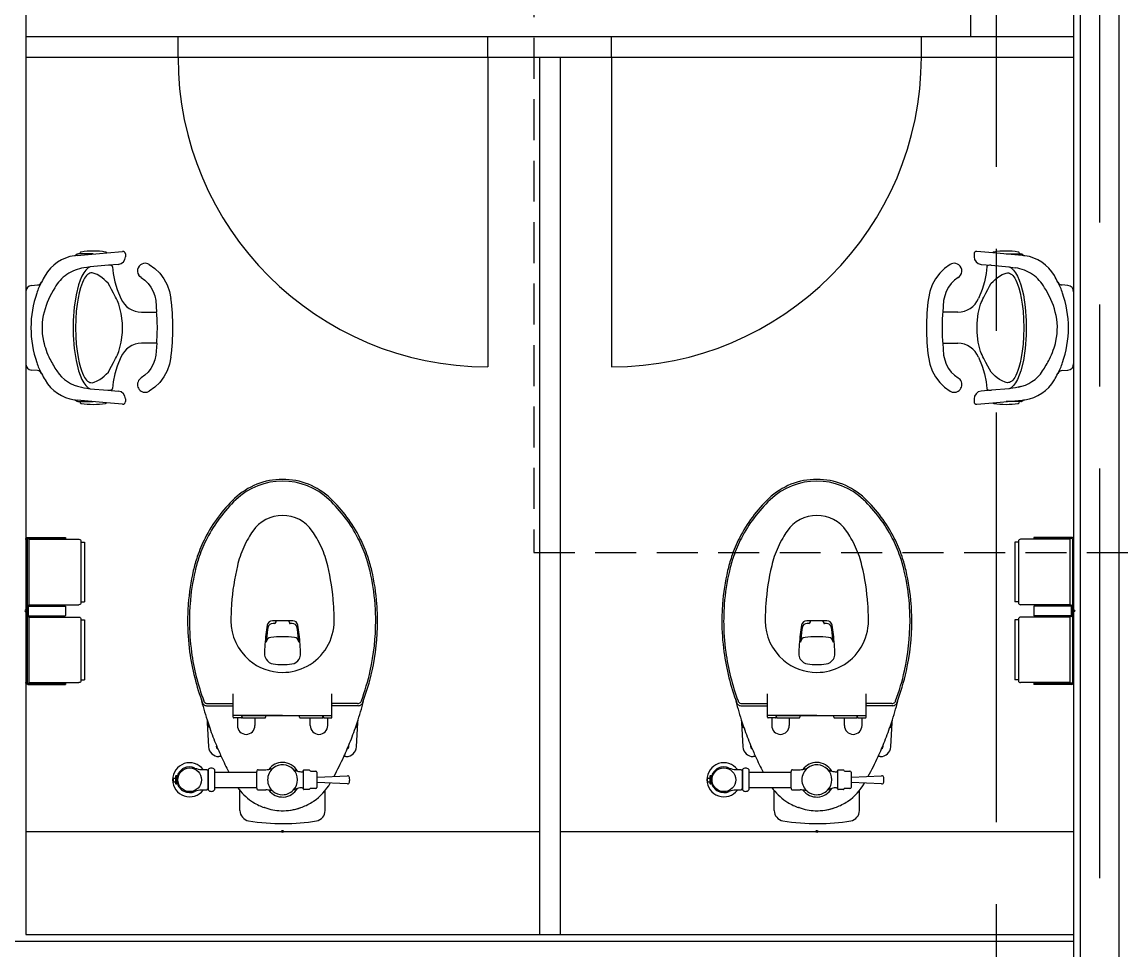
# Model space of a CAD drawing. Extents: x -119186 to 98821, y 1814 to 147180.
# Drawn here: x 20922 to 23053, y 32533 to 34331 of the extents above; entities that cross this region are included whole.
import ezdxf

# ---------------------------------------------------------------- set-up
doc = ezdxf.new("R2010")
doc.units = 0
doc.header["$LTSCALE"] = 12.7
doc.header["$MEASUREMENT"] = 0
doc.header["$PDMODE"] = 1
doc.header["$PDSIZE"] = -2
doc.linetypes.add('CENTER', pattern=[2, 1.25, -0.25, 0.25, -0.25])
doc.linetypes.add('HIDDEN2', pattern=[0.1875, 0.125, -0.0625])
doc.layers.get('0').update_dxf_attribs({"linetype": 'CONTINUOUS'})
doc.layers.get('DEFPOINTS').update_dxf_attribs({"color": 1, "linetype": 'CONTINUOUS'})
for name, color, linetype in [('A_建築（什器）', 8, 'CONTINUOUS'), ('A_建築（新設・仕上げ）', 2, 'CONTINUOUS'), ('A_建築（軽鉄下地）', 8, 'CONTINUOUS'), ('A_通り芯', 8, 'CENTER')]:
    doc.layers.add(name, color=color, linetype=linetype)

# ---------------------------------------------------------------- blocks, each defined once
blk = doc.blocks.new('Toilet Paper Holder')
at = {"color": 0}
for p, q in [((-106.958, 133.5), (-114, 133.5)), ((-114, 133.5), (-114, 17.5)), ((-106.958, 135), (-106.958, 16)), ((-6.6, 139), (-102.958, 139)), ((-4, 142.5), (-77, 142.5)), ((-77, 142.5), (-77, 140)), ((-3.5, 140), (-77, 140)), ((-6.6, 12), (-6.6, 139)), ((-2.5, 139), (-2.5, -139)), ((0, 138.5), (0, -138.5)), ((0, 125.25), (0, 120.75)), ((0, 77.75), (0, 73.25)), ((0, 30.25), (0, 25.75)), ((-106.958, 17.5), (-114, 17.5)), ((-6.6, 12), (-102.958, 12)), ((-77, 8.75), (-77, -8.75)), ((-5, 9.25), (-76.5, 9.25)), ((-74.5, 12), (-74.5, 9.25)), ((-49.5, 12), (-49.5, 9.25)), ((-4.5, 11), (-14.5, 11)), ((-14.5, 11), (-14.5, 9.5)), ((-4.5, 9.5), (-14.5, 9.5)), ((-4.5, 8.75), (-4.5, -8.75)), ((-4, 9), (-4, -9)), ((-2.5, 9), (-2.5, -9)), ((-106.958, -17.5), (-114, -17.5)), ((-114, -17.5), (-114, -133.5)), ((-106.958, -16), (-106.958, -135)), ((-6.6, -12), (-102.958, -12)), ((-5, -9.25), (-76.5, -9.25)), ((-74.5, -9.25), (-74.5, -12)), ((-49.5, -9.25), (-49.5, -12)), ((-4.5, -9.5), (-14.5, -9.5)), ((-14.5, -9.5), (-14.5, -11)), ((-4.5, -11), (-14.5, -11)), ((-6.6, -139), (-6.6, -12)), ((0, -25.75), (0, -30.25)), ((0, -73.25), (0, -77.75)), ((0, -120.75), (0, -125.25)), ((-106.958, -133.5), (-114, -133.5)), ((-6.6, -139), (-102.958, -139)), ((-3.5, -140), (-77, -140)), ((-77, -140), (-77, -142.5)), ((-4, -142.5), (-77, -142.5))]:
    blk.add_line(p, q, dxfattribs=at)
for centre, radius, start, end in [((-102.958, 135), 4, 90, 180), ((-4, 138.5), 4, 0, 90), ((-3.5, 139), 1, 0, 90), ((-102.958, 16), 4, 180, 270), ((-76.5, 8.75), 0.5, 90, 180), ((-5, 8.75), 0.5, 0, 90), ((-4.5, 9), 2, 0, 90), ((-4.5, 9), 0.5, 0, 90), ((-102.958, -16), 4, 90, 180), ((-76.5, -8.75), 0.5, 180, 270), ((-5, -8.75), 0.5, 270, 0), ((-4.5, -9), 0.5, 270, 0), ((-4.5, -9), 2, 270, 0), ((-102.958, -135), 4, 180, 270), ((-4, -138.5), 4, 270, 0), ((-3.5, -139), 1, 270, 0)]:
    blk.add_arc(centre, radius, start, end, dxfattribs=at)
at = {"layer": 'DEFPOINTS'}
blk.add_circle((0, 0), 2, dxfattribs=at)
blk.add_point((0, 0), dxfattribs=at)

msp = doc.modelspace()

# ---------------------------------------------------------------- linework, layer by layer
at = {"layer": 'A_建築（什器）', "color": 8}
for p, q in [((22759.13, 36632.64), (22759.13, 34302.64)), ((20929.13, 34302.64), (22959.13, 34302.64)), ((21224.13, 34262.64), (21224.13, 34302.64)), ((21824.13, 34262.64), (21824.13, 34302.64)), ((22064.13, 34262.64), (22064.13, 34302.64)), ((22664.13, 34262.64), (22664.13, 34302.64)), ((20929.13, 34262.64), (22959.13, 34262.64)), ((21824.13, 34262.64), (21824.13, 33662.64)), ((21924.13, 34262.64), (21924.13, 32562.64)), ((21964.13, 34262.64), (21964.13, 32562.64)), ((22064.13, 34262.64), (22064.13, 33662.64)), ((21028.6, 33878.56), (21085.92, 33883.58)), ((21085.92, 33883.58), (21116.69, 33886.27)), ((22802.34, 33883.58), (22771.57, 33886.27)), ((22859.66, 33878.56), (22802.34, 33883.58)), ((21028.97, 33880.65), (21025.39, 33878.59)), ((21034.04, 33881.32), (21031.47, 33881.32)), ((21059.91, 33881.32), (21034.04, 33881.32)), ((21108.44, 33861.05), (21089.14, 33859.36)), ((21122.13, 33881.29), (21122.13, 33875.99)), ((21168.36, 33861.08), (21179.09, 33853.4)), ((22719.89, 33861.08), (22709.17, 33853.4)), ((22766.13, 33881.29), (22766.13, 33875.99)), ((22779.82, 33861.05), (22799.12, 33859.36)), ((22828.35, 33881.32), (22854.22, 33881.32)), ((22854.22, 33881.32), (22856.79, 33881.32)), ((22859.29, 33880.65), (22862.87, 33878.59)), ((21041.88, 33844.92), (21038.07, 33838.29)), ((21047.21, 33855.27), (21041.86, 33854.29)), ((21045.7, 33849.97), (21041.88, 33844.92)), ((21046.84, 33839.75), (21044.75, 33837.28)), ((21047.74, 33852.12), (21045.7, 33849.97)), ((21048.98, 33841.65), (21046.84, 33839.75)), ((21053.86, 33856.26), (21047.21, 33855.27)), ((21050.33, 33854.36), (21047.74, 33852.12)), ((21051.13, 33843.04), (21048.98, 33841.65)), ((21053.86, 33856.26), (21050.33, 33854.36)), ((21053.21, 33843.94), (21051.13, 33843.04)), ((21055.3, 33844.47), (21053.21, 33843.94)), ((21089.14, 33859.36), (21053.86, 33856.26)), ((21054.44, 33856.33), (21053.86, 33856.26)), ((21057.51, 33844.63), (21055.3, 33844.47)), ((21059.77, 33844.37), (21057.51, 33844.63)), ((21061.96, 33843.71), (21059.77, 33844.37)), ((21067.43, 33841.21), (21061.96, 33843.71)), ((21072.63, 33838.21), (21067.43, 33841.21)), ((21097.14, 33856.49), (21098.44, 33843.3)), ((21098.44, 33843.3), (21101.57, 33827.53)), ((21150.11, 33837.53), (21148.03, 33840.07)), ((21179.09, 33853.4), (21188.6, 33844.08)), ((21188.6, 33844.08), (21196.68, 33833.33)), ((22699.65, 33844.08), (22691.58, 33833.33)), ((22709.17, 33853.4), (22699.65, 33844.08)), ((22738.15, 33837.53), (22740.23, 33840.07)), ((22789.82, 33843.3), (22786.69, 33827.53)), ((22791.12, 33856.49), (22789.82, 33843.3)), ((22799.12, 33859.36), (22834.4, 33856.26)), ((22815.63, 33838.21), (22820.83, 33841.21)), ((22820.83, 33841.21), (22826.3, 33843.71)), ((22826.3, 33843.71), (22828.49, 33844.37)), ((22828.49, 33844.37), (22830.75, 33844.63)), ((22830.75, 33844.63), (22832.96, 33844.47)), ((22832.96, 33844.47), (22835.05, 33843.94)), ((22833.82, 33856.33), (22834.4, 33856.26)), ((22834.4, 33856.26), (22841.05, 33855.27)), ((22834.4, 33856.26), (22837.93, 33854.36)), ((22835.05, 33843.94), (22837.13, 33843.04)), ((22837.13, 33843.04), (22839.28, 33841.65)), ((22837.93, 33854.36), (22840.52, 33852.12)), ((22839.28, 33841.65), (22841.42, 33839.75)), ((22840.52, 33852.12), (22842.56, 33849.97)), ((22841.05, 33855.27), (22846.4, 33854.29)), ((22841.42, 33839.75), (22843.51, 33837.28)), ((22842.56, 33849.97), (22846.38, 33844.92)), ((22846.38, 33844.92), (22850.19, 33838.29)), ((20940.08, 33820.21), (20951.68, 33821.22)), ((21031.42, 33821.33), (21026.56, 33801.9)), ((21034.53, 33830.3), (21031.42, 33821.33)), ((21038.07, 33838.29), (21034.53, 33830.3)), ((21037.1, 33821.17), (21035.28, 33815.37)), ((21038.94, 33826.2), (21037.1, 33821.17)), ((21040.82, 33830.54), (21038.94, 33826.2)), ((21042.75, 33834.22), (21040.82, 33830.54)), ((21044.75, 33837.28), (21042.75, 33834.22)), ((21077.31, 33834.86), (21072.63, 33838.21)), ((21081.19, 33831.62), (21077.31, 33834.86)), ((21084.98, 33828.22), (21081.19, 33831.62)), ((21088.68, 33824.64), (21084.98, 33828.22)), ((21092.25, 33818.61), (21088.68, 33824.64)), ((21095.56, 33812.37), (21092.25, 33818.61)), ((21101.57, 33827.53), (21106.2, 33812.64)), ((21152.84, 33835.41), (21150.11, 33837.53)), ((21152.84, 33835.41), (21159.98, 33830.27)), ((21159.98, 33830.27), (21166.29, 33824.03)), ((21166.29, 33824.03), (21171.62, 33816.83)), ((21196.68, 33833.33), (21203.11, 33821.4)), ((21203.11, 33821.4), (21207.75, 33808.57)), ((22685.15, 33821.4), (22680.51, 33808.57)), ((22691.58, 33833.33), (22685.15, 33821.4)), ((22721.97, 33824.03), (22716.64, 33816.83)), ((22728.28, 33830.27), (22721.97, 33824.03)), ((22735.42, 33835.41), (22728.28, 33830.27)), ((22735.42, 33835.41), (22738.15, 33837.53)), ((22786.69, 33827.53), (22782.06, 33812.64)), ((22792.7, 33812.37), (22796.01, 33818.61)), ((22796.01, 33818.61), (22799.58, 33824.64)), ((22799.58, 33824.64), (22803.28, 33828.22)), ((22803.28, 33828.22), (22807.07, 33831.62)), ((22807.07, 33831.62), (22810.95, 33834.86)), ((22810.95, 33834.86), (22815.63, 33838.21)), ((22843.51, 33837.28), (22845.51, 33834.22)), ((22845.51, 33834.22), (22847.44, 33830.54)), ((22847.44, 33830.54), (22849.32, 33826.2)), ((22849.32, 33826.2), (22851.16, 33821.17)), ((22850.19, 33838.29), (22853.73, 33830.3)), ((22851.16, 33821.17), (22852.98, 33815.37)), ((22853.73, 33830.3), (22856.84, 33821.33)), ((22856.84, 33821.33), (22861.7, 33801.9)), ((22948.18, 33820.21), (22936.57, 33821.22)), ((20929.13, 33808.25), (20929.13, 33668.24)), ((21026.56, 33801.9), (21022.89, 33778.19)), ((21032.9, 33806.28), (21030.67, 33795.79)), ((21035.28, 33815.37), (21032.9, 33806.28)), ((21099.18, 33805.41), (21095.56, 33812.37)), ((21103.17, 33797.67), (21099.18, 33805.41)), ((21104.85, 33794.34), (21103.17, 33797.67)), ((21106.2, 33812.64), (21113.53, 33795.17)), ((21171.62, 33816.83), (21175.86, 33808.85)), ((21175.86, 33808.85), (21178.92, 33800.27)), ((21178.92, 33800.27), (21180.95, 33791.46)), ((21207.75, 33808.57), (21210.48, 33795.14)), ((22680.51, 33808.57), (22677.77, 33795.14)), ((22709.34, 33800.27), (22707.31, 33791.46)), ((22712.4, 33808.85), (22709.34, 33800.27)), ((22716.64, 33816.83), (22712.4, 33808.85)), ((22782.06, 33812.64), (22774.73, 33795.17)), ((22783.41, 33794.34), (22785.09, 33797.67)), ((22785.09, 33797.67), (22789.07, 33805.41)), ((22789.07, 33805.41), (22792.7, 33812.37)), ((22852.98, 33815.37), (22855.36, 33806.28)), ((22855.36, 33806.28), (22857.59, 33795.79)), ((22861.7, 33801.9), (22865.37, 33778.19)), ((22959.13, 33808.25), (22959.13, 33668.24)), ((21022.89, 33778.19), (21020.95, 33752.25)), ((21028.7, 33783.81), (21027.09, 33770.2)), ((21030.67, 33795.79), (21028.7, 33783.81)), ((21106.57, 33790.79), (21104.85, 33794.34)), ((21108.16, 33787.29), (21106.57, 33790.79)), ((21109.41, 33784.02), (21108.16, 33787.29)), ((21113.99, 33765.99), (21109.41, 33784.02)), ((21180.95, 33791.46), (21182.75, 33768.6)), ((22707.31, 33791.46), (22705.5, 33768.6)), ((22774.27, 33765.99), (22778.85, 33784.02)), ((22778.85, 33784.02), (22780.1, 33787.29)), ((22780.1, 33787.29), (22781.68, 33790.79)), ((22781.68, 33790.79), (22783.41, 33794.34)), ((22857.59, 33795.79), (22859.56, 33783.81)), ((22859.56, 33783.81), (22861.17, 33770.2)), ((22865.37, 33778.19), (22867.31, 33752.25)), ((21025.98, 33754.92), (21025.58, 33738.33)), ((21027.09, 33770.2), (21025.98, 33754.92)), ((21116.3, 33747.51), (21113.99, 33765.99)), ((21153.48, 33768.6), (21182.75, 33768.6)), ((22734.78, 33768.6), (22705.5, 33768.6)), ((22771.96, 33747.51), (22774.27, 33765.99)), ((22861.17, 33770.2), (22862.27, 33754.92)), ((22862.27, 33754.92), (22862.68, 33738.33)), ((21020.95, 33752.25), (21020.93, 33738.25)), ((21020.93, 33738.25), (21020.95, 33724.24)), ((21025.58, 33738.33), (21025.98, 33721.57)), ((21116.3, 33738.25), (21116.3, 33747.51)), ((21116.3, 33728.99), (21116.3, 33738.25)), ((22771.96, 33738.25), (22771.96, 33747.51)), ((22771.96, 33728.99), (22771.96, 33738.25)), ((22862.68, 33738.33), (22862.27, 33721.57)), ((22867.31, 33752.25), (22867.33, 33738.25)), ((22867.33, 33738.25), (22867.31, 33724.24)), ((21020.95, 33724.24), (21022.89, 33698.31)), ((21025.98, 33721.57), (21027.09, 33706.29)), ((21113.99, 33710.51), (21116.3, 33728.99)), ((22774.27, 33710.51), (22771.96, 33728.99)), ((22862.27, 33721.57), (22861.17, 33706.29)), ((22867.31, 33724.24), (22865.37, 33698.31)), ((21022.89, 33698.31), (21026.56, 33674.59)), ((21027.09, 33706.29), (21028.7, 33692.69)), ((21028.7, 33692.69), (21030.67, 33680.71)), ((21108.16, 33689.21), (21109.41, 33692.48)), ((21109.41, 33692.48), (21113.99, 33710.51)), ((21182.78, 33708.25), (21153.48, 33708.25)), ((21182.78, 33708.25), (21180.95, 33685.04)), ((22705.48, 33708.25), (22707.31, 33685.04)), ((22705.48, 33708.25), (22734.78, 33708.25)), ((22778.85, 33692.48), (22774.27, 33710.51)), ((22780.1, 33689.21), (22778.85, 33692.48)), ((22859.56, 33692.69), (22857.59, 33680.71)), ((22861.17, 33706.29), (22859.56, 33692.69)), ((22865.37, 33698.31), (22861.7, 33674.59)), ((21026.56, 33674.59), (21031.42, 33655.17)), ((21030.67, 33680.71), (21032.9, 33670.21)), ((21032.9, 33670.21), (21035.28, 33661.13)), ((21095.56, 33664.13), (21099.18, 33671.09)), ((21099.18, 33671.09), (21103.17, 33678.83)), ((21103.17, 33678.83), (21104.85, 33682.16)), ((21104.85, 33682.16), (21106.57, 33685.7)), ((21113.53, 33681.68), (21106.2, 33664.21)), ((21106.57, 33685.7), (21108.16, 33689.21)), ((21178.92, 33676.22), (21175.86, 33667.65)), ((21180.95, 33685.04), (21178.92, 33676.22)), ((21210.48, 33681.36), (21207.75, 33667.92)), ((22677.77, 33681.36), (22680.51, 33667.92)), ((22707.31, 33685.04), (22709.34, 33676.22)), ((22709.34, 33676.22), (22712.4, 33667.65)), ((22774.73, 33681.68), (22782.06, 33664.21)), ((22781.68, 33685.7), (22780.1, 33689.21)), ((22783.41, 33682.16), (22781.68, 33685.7)), ((22785.09, 33678.83), (22783.41, 33682.16)), ((22789.07, 33671.09), (22785.09, 33678.83)), ((22792.7, 33664.13), (22789.07, 33671.09)), ((22855.36, 33670.21), (22852.98, 33661.13)), ((22857.59, 33680.71), (22855.36, 33670.21)), ((22861.7, 33674.59), (22856.84, 33655.17)), ((20951.68, 33655.27), (20940.08, 33656.29)), ((21031.42, 33655.17), (21034.53, 33646.19)), ((21035.28, 33661.13), (21037.1, 33655.32)), ((21037.1, 33655.32), (21038.94, 33650.29)), ((21038.94, 33650.29), (21040.82, 33645.96)), ((21081.19, 33644.87), (21084.98, 33648.28)), ((21084.98, 33648.28), (21089.14, 33652.34)), ((21089.14, 33652.34), (21092.25, 33657.89)), ((21092.25, 33657.89), (21095.56, 33664.13)), ((21101.57, 33649.32), (21098.44, 33633.55)), ((21106.2, 33664.21), (21101.57, 33649.32)), ((21166.29, 33652.47), (21159.98, 33646.22)), ((21171.62, 33659.67), (21166.29, 33652.47)), ((21175.86, 33667.65), (21171.62, 33659.67)), ((21203.11, 33655.09), (21196.67, 33643.16)), ((21207.75, 33667.92), (21203.11, 33655.09)), ((22680.51, 33667.92), (22685.15, 33655.09)), ((22685.15, 33655.09), (22691.58, 33643.16)), ((22712.4, 33667.65), (22716.64, 33659.67)), ((22716.64, 33659.67), (22721.97, 33652.47)), ((22721.97, 33652.47), (22728.28, 33646.22)), ((22782.06, 33664.21), (22786.69, 33649.32)), ((22786.69, 33649.32), (22789.82, 33633.55)), ((22796.01, 33657.89), (22792.7, 33664.13)), ((22799.12, 33652.34), (22796.01, 33657.89)), ((22803.28, 33648.28), (22799.12, 33652.34)), ((22807.07, 33644.87), (22803.28, 33648.28)), ((22849.32, 33650.29), (22847.44, 33645.96)), ((22851.16, 33655.32), (22849.32, 33650.29)), ((22852.98, 33661.13), (22851.16, 33655.32)), ((22856.84, 33655.17), (22853.73, 33646.19)), ((22936.57, 33655.27), (22948.18, 33656.29)), ((21034.53, 33646.19), (21038.07, 33638.21)), ((21038.07, 33638.21), (21041.88, 33631.58)), ((21040.82, 33645.96), (21042.75, 33642.28)), ((21041.88, 33631.58), (21045.7, 33626.53)), ((21042.75, 33642.28), (21044.75, 33639.22)), ((21044.75, 33639.22), (21046.84, 33636.75)), ((21045.7, 33626.53), (21047.74, 33624.38)), ((21046.84, 33636.75), (21048.98, 33634.84)), ((21048.98, 33634.84), (21051.13, 33633.46)), ((21051.13, 33633.46), (21053.21, 33632.55)), ((21053.21, 33632.55), (21055.3, 33632.03)), ((21055.3, 33632.03), (21057.51, 33631.87)), ((21057.51, 33631.87), (21059.77, 33632.12)), ((21059.77, 33632.12), (21061.96, 33632.78)), ((21061.96, 33632.78), (21067.43, 33635.28)), ((21067.43, 33635.28), (21072.63, 33638.29)), ((21072.63, 33638.29), (21077.31, 33641.64)), ((21077.31, 33641.64), (21081.19, 33644.87)), ((21098.44, 33633.55), (21097.14, 33620.36)), ((21159.98, 33646.22), (21152.84, 33641.08)), ((21188.6, 33632.42), (21179.09, 33623.1)), ((21196.67, 33643.16), (21188.6, 33632.42)), ((22691.58, 33643.16), (22699.65, 33632.42)), ((22699.65, 33632.42), (22709.17, 33623.1)), ((22728.28, 33646.22), (22735.42, 33641.08)), ((22789.82, 33633.55), (22791.12, 33620.36)), ((22810.95, 33641.64), (22807.07, 33644.87)), ((22815.63, 33638.29), (22810.95, 33641.64)), ((22820.83, 33635.28), (22815.63, 33638.29)), ((22826.3, 33632.78), (22820.83, 33635.28)), ((22828.49, 33632.12), (22826.3, 33632.78)), ((22830.75, 33631.87), (22828.49, 33632.12)), ((22832.96, 33632.03), (22830.75, 33631.87)), ((22835.05, 33632.55), (22832.96, 33632.03)), ((22837.13, 33633.46), (22835.05, 33632.55)), ((22839.28, 33634.84), (22837.13, 33633.46)), ((22841.42, 33636.75), (22839.28, 33634.84)), ((22842.56, 33626.53), (22840.52, 33624.38)), ((22843.51, 33639.22), (22841.42, 33636.75)), ((22846.38, 33631.58), (22842.56, 33626.53)), ((22845.51, 33642.28), (22843.51, 33639.22)), ((22847.44, 33645.96), (22845.51, 33642.28)), ((22850.19, 33638.21), (22846.38, 33631.58)), ((22853.73, 33646.19), (22850.19, 33638.21)), ((21032.12, 33624.29), (21036.83, 33623.23)), ((21036.83, 33623.23), (21041.86, 33622.2)), ((21041.86, 33622.2), (21047.21, 33621.23)), ((21047.21, 33621.23), (21053.86, 33620.24)), ((21047.74, 33624.38), (21050.33, 33622.14)), ((21050.33, 33622.14), (21053.86, 33620.24)), ((21053.86, 33620.24), (21054.44, 33620.17)), ((21053.86, 33620.24), (21087.94, 33617.25)), ((21087.94, 33617.25), (21108.44, 33615.45)), ((21179.09, 33623.1), (21168.36, 33615.41)), ((22709.17, 33623.1), (22719.9, 33615.41)), ((22800.32, 33617.25), (22779.82, 33615.45)), ((22834.4, 33620.24), (22800.32, 33617.25)), ((22834.4, 33620.24), (22833.82, 33620.17)), ((22837.93, 33622.14), (22834.4, 33620.24)), ((22841.05, 33621.23), (22834.4, 33620.24)), ((22840.52, 33624.38), (22837.93, 33622.14)), ((22846.4, 33622.2), (22841.05, 33621.23)), ((22851.43, 33623.23), (22846.4, 33622.2)), ((22856.14, 33624.29), (22851.43, 33623.23)), ((21025.39, 33597.91), (21028.97, 33595.84)), ((21085.7, 33592.94), (21028.6, 33597.93)), ((21031.47, 33595.17), (21033.97, 33595.17)), ((21033.97, 33595.17), (21059.91, 33595.17)), ((21116.69, 33590.22), (21085.7, 33592.94)), ((21122.13, 33600.5), (21122.13, 33595.2)), ((22766.13, 33600.5), (22766.13, 33595.2)), ((22771.57, 33590.22), (22802.56, 33592.94)), ((22802.56, 33592.94), (22859.66, 33597.93)), ((22854.29, 33595.17), (22828.35, 33595.17)), ((22856.79, 33595.17), (22854.29, 33595.17)), ((22862.87, 33597.91), (22859.29, 33595.84)), ((21414.14, 33170.64), (21406.99, 33170.64)), ((21411.14, 33165.64), (21408.2, 33165.64)), ((21426.64, 33170.64), (21414.14, 33170.64)), ((21414.14, 33168.64), (21414.14, 33170.64)), ((21439.14, 33170.64), (21426.64, 33170.64)), ((21439.14, 33168.64), (21439.14, 33170.64)), ((21446.28, 33170.64), (21439.14, 33170.64)), ((21440.14, 33165.64), (21440.78, 33165.64)), ((21445.08, 33165.64), (21442.14, 33165.64)), ((22449.14, 33170.64), (22441.99, 33170.64)), ((22446.14, 33165.64), (22443.2, 33165.64)), ((22461.64, 33170.64), (22449.14, 33170.64)), ((22449.14, 33168.64), (22449.14, 33170.64)), ((22474.14, 33170.64), (22461.64, 33170.64)), ((22474.14, 33168.64), (22474.14, 33170.64)), ((22481.28, 33170.64), (22474.14, 33170.64)), ((22475.14, 33165.64), (22475.78, 33165.64)), ((22480.08, 33165.64), (22477.14, 33165.64)), ((21398.32, 33157.2), (21397.77, 33153.64)), ((21455.5, 33153.64), (21454.95, 33157.2)), ((22433.32, 33157.2), (22432.77, 33153.64)), ((22490.5, 33153.64), (22489.95, 33157.2)), ((21281.51, 33010.14), (21330.14, 33010.14)), ((21331.14, 33009.14), (21331.14, 33028.81)), ((21331.14, 33005.14), (21331.14, 33009.14)), ((21522.14, 33010.14), (21522.14, 33028.81)), ((21522.14, 33009.14), (21522.14, 33010.14)), ((21522.14, 33005.14), (21522.14, 33009.14)), ((21571.76, 33010.14), (21523.14, 33010.14)), ((22316.51, 33010.14), (22365.14, 33010.14)), ((22366.14, 33009.14), (22366.14, 33028.81)), ((22366.14, 33005.14), (22366.14, 33009.14)), ((22557.14, 33010.14), (22557.14, 33028.81)), ((22557.14, 33009.14), (22557.14, 33010.14)), ((22557.14, 33005.14), (22557.14, 33009.14)), ((22606.76, 33010.14), (22558.14, 33010.14)), ((21279.27, 33006.14), (21330.14, 33006.14)), ((21331.14, 32991.42), (21331.14, 33005.14)), ((21331.14, 32983.64), (21331.14, 32991.42)), ((21426.64, 32987.31), (21331.14, 32987.31)), ((21426.64, 32987.31), (21522.14, 32987.31)), ((21522.14, 32991.42), (21522.14, 33005.14)), ((21522.14, 32983.64), (21522.14, 32991.42)), ((21571.96, 33006.14), (21523.14, 33006.14)), ((21574, 33006.14), (21571.96, 33006.14)), ((22314.27, 33006.14), (22365.14, 33006.14)), ((22366.14, 32991.42), (22366.14, 33005.14)), ((22366.14, 32983.64), (22366.14, 32991.42)), ((22461.64, 32987.31), (22366.14, 32987.31)), ((22461.64, 32987.31), (22557.14, 32987.31)), ((22557.14, 32991.42), (22557.14, 33005.14)), ((22557.14, 32983.64), (22557.14, 32991.42)), ((22606.96, 33006.14), (22558.14, 33006.14)), ((22609, 33006.14), (22606.96, 33006.14)), ((21280.3, 32978.78), (21280.59, 32973.37)), ((21280.59, 32973.37), (21283.39, 32926.36)), ((21339.14, 32982.64), (21332.14, 32982.64)), ((21346.64, 32982.64), (21339.14, 32982.64)), ((21339.14, 32982.64), (21339.14, 32967.64)), ((21347.64, 32984.11), (21347.64, 32985.41)), ((21347.64, 32983.64), (21347.64, 32984.11)), ((21348.64, 32983.64), (21348.64, 32986.41)), ((21393.64, 32986.41), (21348.64, 32986.41)), ((21349.64, 32982.64), (21373.14, 32982.64)), ((21373.14, 32982.64), (21373.14, 32967.64)), ((21373.14, 32982.64), (21392.64, 32982.64)), ((21393.64, 32986.41), (21393.64, 32983.64)), ((21459.64, 32986.41), (21393.64, 32986.41)), ((21504.64, 32986.41), (21459.64, 32986.41)), ((21459.64, 32983.64), (21459.64, 32986.41)), ((21460.64, 32982.64), (21480.14, 32982.64)), ((21480.14, 32967.64), (21480.14, 32982.64)), ((21480.14, 32982.64), (21489.64, 32982.64)), ((21489.64, 32982.64), (21503.64, 32982.64)), ((21504.64, 32983.64), (21504.64, 32986.41)), ((21505.64, 32983.64), (21505.64, 32985.41)), ((21506.64, 32982.64), (21514.14, 32982.64)), ((21514.14, 32967.64), (21514.14, 32982.64)), ((21514.14, 32982.64), (21521.14, 32982.64)), ((21569.88, 32926.36), (21572.68, 32973.37)), ((21572.68, 32973.37), (21572.97, 32978.78)), ((22315.3, 32978.78), (22315.59, 32973.37)), ((22315.59, 32973.37), (22318.39, 32926.36)), ((22374.14, 32982.64), (22367.14, 32982.64)), ((22381.64, 32982.64), (22374.14, 32982.64)), ((22374.14, 32982.64), (22374.14, 32967.64)), ((22382.64, 32984.11), (22382.64, 32985.41)), ((22382.64, 32983.64), (22382.64, 32984.11)), ((22383.64, 32983.64), (22383.64, 32986.41)), ((22428.64, 32986.41), (22383.64, 32986.41)), ((22384.64, 32982.64), (22408.14, 32982.64)), ((22408.14, 32982.64), (22408.14, 32967.64)), ((22408.14, 32982.64), (22427.64, 32982.64)), ((22428.64, 32986.41), (22428.64, 32983.64)), ((22494.64, 32986.41), (22428.64, 32986.41)), ((22539.64, 32986.41), (22494.64, 32986.41)), ((22494.64, 32983.64), (22494.64, 32986.41)), ((22495.64, 32982.64), (22515.14, 32982.64)), ((22515.14, 32967.64), (22515.14, 32982.64)), ((22515.14, 32982.64), (22524.64, 32982.64)), ((22524.64, 32982.64), (22538.64, 32982.64)), ((22539.64, 32983.64), (22539.64, 32986.41)), ((22540.64, 32983.64), (22540.64, 32985.41)), ((22541.64, 32982.64), (22549.14, 32982.64)), ((22549.14, 32967.64), (22549.14, 32982.64)), ((22549.14, 32982.64), (22556.14, 32982.64)), ((22604.88, 32926.36), (22607.68, 32973.37)), ((22607.68, 32973.37), (22607.97, 32978.78)), ((21552.06, 32922.7), (21554.86, 32929.37)), ((22587.06, 32922.7), (22589.86, 32929.37)), ((21304.13, 32907.64), (21303.35, 32907.64)), ((21549.14, 32907.64), (21549.92, 32907.64)), ((22339.13, 32907.64), (22338.35, 32907.64)), ((22584.14, 32907.64), (22584.92, 32907.64)), ((21269.4, 32882.64), (21272.88, 32882.64)), ((21272.88, 32882.64), (21279.94, 32882.64)), ((21279.94, 32882.64), (21279.94, 32881.64)), ((21279.94, 32881.64), (21282.64, 32881.64)), ((21282.64, 32882.39), (21282.64, 32842.89)), ((21282.64, 32843.64), (21282.64, 32881.64)), ((21294.64, 32882.39), (21294.64, 32877.39)), ((21379.64, 32882.14), (21394.05, 32882.14)), ((21467.14, 32880.14), (21467.14, 32881.14)), ((21467.76, 32881.64), (21478.51, 32881.64)), ((22304.4, 32882.64), (22307.88, 32882.64)), ((22307.88, 32882.64), (22314.94, 32882.64)), ((22314.94, 32882.64), (22314.94, 32881.64)), ((22314.94, 32881.64), (22317.64, 32881.64)), ((22317.64, 32882.39), (22317.64, 32842.89)), ((22317.64, 32843.64), (22317.64, 32881.64)), ((22329.64, 32882.39), (22329.64, 32877.39)), ((22414.64, 32882.14), (22429.05, 32882.14)), ((22502.14, 32880.14), (22502.14, 32881.14)), ((22502.76, 32881.64), (22513.51, 32881.64)), ((21215.13, 32862.64), (21215.14, 32864.64)), ((21215.14, 32859.64), (21215.13, 32862.64)), ((21216.14, 32865.64), (21219.12, 32865.64)), ((21220.52, 32870.64), (21221.64, 32870.64)), ((21221.64, 32868.39), (21221.64, 32870.64)), ((21221.64, 32862.64), (21221.64, 32868.39)), ((21221.64, 32856.89), (21221.64, 32862.64)), ((21222.14, 32867.89), (21222.26, 32867.89)), ((21294.64, 32877.39), (21377.64, 32877.39)), ((21294.64, 32877.39), (21294.64, 32847.89)), ((21376.64, 32846.54), (21376.64, 32878.73)), ((21467.14, 32880.14), (21466.64, 32880.14)), ((21467.14, 32845.14), (21467.14, 32880.14)), ((21481.12, 32879.39), (21490.84, 32879.39)), ((21492.84, 32877.39), (21492.84, 32868.05)), ((21492.84, 32868.05), (21492.84, 32857.23)), ((21493.91, 32867.95), (21552.2, 32870.5)), ((22250.13, 32862.64), (22250.14, 32864.64)), ((22250.14, 32859.64), (22250.13, 32862.64)), ((22251.14, 32865.64), (22254.12, 32865.64)), ((22255.52, 32870.64), (22256.64, 32870.64)), ((22256.64, 32868.39), (22256.64, 32870.64)), ((22256.64, 32862.64), (22256.64, 32868.39)), ((22256.64, 32856.89), (22256.64, 32862.64)), ((22257.14, 32867.89), (22257.26, 32867.89)), ((22329.64, 32877.39), (22412.64, 32877.39)), ((22329.64, 32877.39), (22329.64, 32847.89)), ((22411.64, 32846.54), (22411.64, 32878.73)), ((22502.14, 32880.14), (22501.64, 32880.14)), ((22502.14, 32845.14), (22502.14, 32880.14)), ((22516.12, 32879.39), (22525.84, 32879.39)), ((22527.84, 32877.39), (22527.84, 32868.05)), ((22527.84, 32868.05), (22527.84, 32857.23)), ((22528.91, 32867.95), (22587.2, 32870.5)), ((21216.14, 32858.64), (21219.19, 32858.64)), ((21220.52, 32854.64), (21221.64, 32854.64)), ((21221.64, 32854.64), (21221.64, 32856.89)), ((21222.14, 32857.39), (21222.26, 32857.39)), ((21272.88, 32842.64), (21269.4, 32842.64)), ((21279.94, 32842.64), (21272.88, 32842.64)), ((21279.94, 32843.64), (21279.94, 32842.64)), ((21282.64, 32843.64), (21279.94, 32843.64)), ((21294.64, 32847.89), (21376.64, 32847.89)), ((21294.64, 32847.89), (21294.64, 32842.89)), ((21344.13, 32802.81), (21344.13, 32841.74)), ((21376.64, 32846.14), (21376.64, 32846.54)), ((21379.64, 32843.14), (21394.05, 32843.14)), ((21466.64, 32845.14), (21467.14, 32845.14)), ((21467.14, 32844.14), (21467.14, 32845.14)), ((21478.51, 32843.64), (21467.76, 32843.64)), ((21490.84, 32845.89), (21481.12, 32845.89)), ((21492.84, 32857.23), (21492.84, 32847.89)), ((21552.2, 32854.78), (21493.91, 32857.32)), ((21509.14, 32802.81), (21509.14, 32841.74)), ((21509.14, 32802.81), (21509.14, 32841.74)), ((22251.14, 32858.64), (22254.19, 32858.64)), ((22255.52, 32854.64), (22256.64, 32854.64)), ((22256.64, 32854.64), (22256.64, 32856.89)), ((22257.14, 32857.39), (22257.26, 32857.39)), ((22307.88, 32842.64), (22304.4, 32842.64)), ((22314.94, 32842.64), (22307.88, 32842.64)), ((22314.94, 32843.64), (22314.94, 32842.64)), ((22317.64, 32843.64), (22314.94, 32843.64)), ((22329.64, 32847.89), (22411.64, 32847.89)), ((22329.64, 32847.89), (22329.64, 32842.89)), ((22379.13, 32802.81), (22379.13, 32841.74)), ((22411.64, 32846.14), (22411.64, 32846.54)), ((22414.64, 32843.14), (22429.05, 32843.14)), ((22501.64, 32845.14), (22502.14, 32845.14)), ((22502.14, 32844.14), (22502.14, 32845.14)), ((22513.51, 32843.64), (22502.76, 32843.64)), ((22525.84, 32845.89), (22516.12, 32845.89)), ((22527.84, 32857.23), (22527.84, 32847.89)), ((22587.2, 32854.78), (22528.91, 32857.32)), ((22544.14, 32802.81), (22544.14, 32841.74)), ((22544.14, 32802.81), (22544.14, 32841.74)), ((21391.38, 32808.64), (21392.42, 32808.64)), ((21392.42, 32808.64), (21391.38, 32808.64)), ((21391.38, 32808.64), (21392.42, 32808.64)), ((21392.42, 32808.64), (21391.38, 32808.64)), ((22426.38, 32808.64), (22427.42, 32808.64)), ((22427.42, 32808.64), (22426.38, 32808.64)), ((22426.38, 32808.64), (22427.42, 32808.64)), ((22427.42, 32808.64), (22426.38, 32808.64)), ((20929.13, 32762.64), (21924.13, 32762.64)), ((21964.13, 32762.64), (22959.13, 32762.64))]:
    msp.add_line(p, q, dxfattribs=at)
at = {"layer": 'A_建築（什器）', "color": 8, "linetype": 'HIDDEN2', "ltscale": 50}
for p, q in [((21913.42, 35252.64), (21913.42, 33303.02)), ((21913.42, 33303.02), (24863.41, 33303.02))]:
    msp.add_line(p, q, dxfattribs=at)
at = {"layer": 'A_建築（什器）', "color": 8}
for centre, radius in [((21246.64, 32862.64), 23), ((22281.64, 32862.64), 23), ((21426.64, 32762.64), 2), ((22461.64, 32762.64), 2)]:
    msp.add_circle(centre, radius, dxfattribs=at)
at = {"layer": 'A_建築（什器）', "color": 8, "linetype": 'Continuous'}
for centre in [(21426.64, 32762.64), (22461.64, 32762.64)]:
    msp.add_circle(centre, 2, dxfattribs=at)
at = {"layer": 'A_建築（什器）', "color": 8}
for centre, radius, start, end in [((21824.13, 34262.64), 600, 180, 270), ((22064.13, 34262.64), 600, 270, 0), ((21036.94, 33882.08), 3, 99.06964, 194.67484), ((21060.13, 33736.92), 150, 89.99973, 99.07637), ((21058.75, 33719.54), 167.39, 81.39574, 89.52754), ((21083.32, 33882.08), 3, 29.93527, 80.93052), ((21117.13, 33881.29), 5, 0, 94.99782), ((22771.13, 33881.29), 5, 85.00218, 180), ((22804.94, 33882.08), 3, 99.06948, 150.06473), ((22829.51, 33719.54), 167.39, 90.47246, 98.60426), ((22828.13, 33736.92), 150, 80.92363, 90.00027), ((22851.32, 33882.08), 3, 345.32516, 80.93036), ((21035.57, 33798.87), 80, 98.57484, 149.65655), ((21022.89, 33882.92), 5, 278.59724, 299.99919), ((21035.57, 33798.87), 80, 95.00026, 98.57486), ((21031.47, 33876.32), 5, 90.0081, 120.00215), ((21107.13, 33875.99), 15, 274.99771, 0), ((21160.6, 33848.25), 15, 101.76751, 154.80851), ((21160.6, 33848.25), 15, 58.83503, 101.76653), ((22727.66, 33848.25), 15, 78.23347, 121.16497), ((22727.66, 33848.25), 15, 25.19149, 78.23249), ((22781.13, 33875.99), 15, 180, 265.00229), ((22856.79, 33876.32), 5, 59.99785, 89.9919), ((22852.69, 33798.87), 80, 81.42514, 84.99974), ((22865.37, 33882.92), 5, 240.00081, 261.40276), ((22852.69, 33798.87), 80, 30.34345, 81.42516), ((21127.07, 33744.74), 186.31, 149.50711, 153.88327), ((21053.53, 33777.88), 77.96, 125.00953, 150.92208), ((21051.5, 33779.11), 75.8, 97.31211, 124.28776), ((21089.8, 33827.5), 31.86, 80.76488, 91.19924), ((21094.09, 33855.96), 3.1, 9.74971, 74.46049), ((21160.6, 33848.25), 15, 154.80861, 213.05704), ((22727.66, 33848.25), 15, 326.94296, 25.19139), ((22794.17, 33855.96), 3.1, 105.53951, 170.25029), ((22798.45, 33827.5), 31.86, 88.80076, 99.23512), ((22836.75, 33779.11), 75.8, 55.71224, 82.68789), ((22834.73, 33777.88), 77.96, 29.07792, 54.99047), ((22761.19, 33744.74), 186.31, 26.11673, 30.49289), ((20941.13, 33808.25), 12, 94.9999, 180), ((21031.74, 33783.7), 83.86, 149.10801, 165.007), ((20950.81, 33831.18), 10, 274.99775, 333.73572), ((22856.51, 33783.7), 83.86, 14.993, 30.89199), ((22937.45, 33831.18), 10, 206.26428, 265.00225), ((22947.13, 33808.25), 12, 360, 85.0001), ((21139.13, 33738.25), 200, 160.3822, 180.01155), ((21120.99, 33727.83), 161.61, 147.03351, 165.29147), ((22767.27, 33727.83), 161.61, 14.70853, 32.96649), ((22749.13, 33738.25), 200, 359.98845, 19.6178), ((21153.48, 33811.92), 43.32, 202.75235, 270), ((20768.38, 33738.25), 445.75, 0.02272, 7.33222), ((23119.88, 33738.25), 445.75, 172.66778, 179.97728), ((22734.78, 33811.92), 43.32, 270, 337.24765), ((21079.18, 33738.34), 118.51, 165.07614, 192.52406), ((20848.06, 33738.27), 336.06, 0.0264, 5.17828), ((23040.2, 33738.27), 336.06, 174.82172, 179.9736), ((22809.08, 33738.34), 118.51, 347.47594, 14.92386), ((21139.13, 33738.25), 200, 179.98845, 199.61781), ((20848.06, 33738.27), 336.06, 354.87475, 0.0264), ((20768.38, 33738.25), 445.75, 352.6678, 0.02272), ((23119.88, 33738.25), 445.75, 179.97728, 187.3322), ((23040.2, 33738.27), 336.06, 179.9736, 185.12525), ((22749.13, 33738.25), 200, 340.38219, 0.01155), ((21111.13, 33745.13), 151.17, 192.4091, 206.56038), ((22777.13, 33745.13), 151.17, 333.43962, 347.5909), ((21153.48, 33664.92), 43.32, 89.99906, 157.24641), ((22734.78, 33664.92), 43.32, 22.75359, 90.00094), ((21031.74, 33692.79), 83.86, 194.99298, 210.89201), ((21215.14, 33801.29), 269.34, 207.35302, 213.00573), ((22673.12, 33801.29), 269.34, 326.99427, 332.64698), ((22856.51, 33692.79), 83.86, 329.10799, 345.00702), ((20941.13, 33668.24), 12, 179.99662, 264.99999), ((20950.81, 33645.31), 10, 26.2641, 85.00218), ((21127.07, 33731.75), 186.31, 206.11702, 210.49289), ((21049.58, 33694.35), 72.25, 213.40323, 259.8359), ((22838.68, 33694.35), 72.25, 280.1641, 326.59677), ((22761.19, 33731.75), 186.31, 329.50711, 333.88298), ((22937.45, 33645.31), 10, 94.99782, 153.7359), ((22947.13, 33668.24), 12, 275.00001, 0.00338), ((21035.57, 33677.63), 80, 210.34274, 261.42514), ((21160.6, 33628.25), 15, 157.99591, 238.71755), ((21160.6, 33628.25), 15, 121.16108, 157.99596), ((22727.66, 33628.25), 15, 22.00404, 58.83892), ((22727.66, 33628.25), 15, 301.28245, 22.00409), ((22852.69, 33677.63), 80, 278.57486, 329.65726), ((21087.85, 33655.78), 38.54, 270.13773, 280.57135), ((21094.09, 33620.88), 3.1, 285.55603, 350.26469), ((21107.13, 33600.5), 15, 0.0027, 84.99973), ((21160.6, 33628.25), 15, 238.71856, 301.16387), ((22727.66, 33628.25), 15, 238.83613, 301.28144), ((22781.13, 33600.5), 15, 95.00027, 179.9973), ((22794.17, 33620.88), 3.1, 189.73531, 254.44397), ((22800.41, 33655.78), 38.54, 259.42865, 269.86227), ((21022.89, 33593.58), 5, 60.00133, 81.40232), ((21035.57, 33677.63), 80, 261.42518, 264.99979), ((21031.47, 33600.17), 5, 240.00111, 270), ((21036.94, 33594.77), 3, 172.20989, 260.92626), ((21060.13, 33739.92), 150, 260.92333, 270), ((21058.75, 33757.31), 167.39, 270.47246, 278.60425), ((21083.32, 33594.77), 3, 279.08425, 322.43058), ((21117.13, 33595.2), 5, 265.00376, 0), ((22771.13, 33595.2), 5, 180, 274.99624), ((22804.94, 33594.77), 3, 217.56942, 260.91575), ((22829.51, 33757.31), 167.39, 261.39575, 269.52754), ((22828.13, 33739.92), 150, 270, 279.07667), ((22851.32, 33594.77), 3, 279.07374, 7.79011), ((22856.79, 33600.17), 5, 270, 299.99889), ((22852.69, 33677.63), 80, 275.00021, 278.57482), ((22865.37, 33593.58), 5, 98.59768, 119.99867), ((21426.64, 33309.64), 135, 90, 133.53571), ((21426.64, 33309.64), 131.5, 46.46429, 133.53571), ((21426.64, 33309.64), 135, 46.46429, 90), ((22461.64, 33309.64), 135, 90, 133.53571), ((22461.64, 33309.64), 131.5, 46.46429, 133.53571), ((22461.64, 33309.64), 135, 46.46429, 90), ((21526.51, 33204.52), 280, 133.53571, 153.16259), ((21526.51, 33204.52), 276.5, 133.53571, 152.79504), ((21326.76, 33204.52), 276.5, 27.20496, 46.46429), ((21326.76, 33204.52), 280, 26.83741, 46.46429), ((22561.51, 33204.52), 280, 133.53571, 153.16259), ((22561.51, 33204.52), 276.5, 133.53571, 152.79504), ((22361.76, 33204.52), 276.5, 27.20496, 46.46429), ((22361.76, 33204.52), 280, 26.83741, 46.46429), ((21426.64, 33304.64), 70, 90, 145.46279), ((21426.64, 33304.64), 70, 34.53721, 90), ((22461.64, 33304.64), 70, 90, 145.46279), ((22461.64, 33304.64), 70, 34.53721, 90), ((21526.51, 33204.52), 280, 153.16259, 161.16227), ((21526.51, 33204.52), 276.5, 152.79504, 160.91465), ((21533.72, 33230.94), 200, 150.00192, 161.33881), ((21533.72, 33230.94), 200, 145.46279, 150.00192), ((21319.55, 33230.94), 200, 29.99808, 34.53721), ((21319.55, 33230.94), 200, 18.66119, 29.99808), ((21326.76, 33204.52), 276.5, 19.08535, 27.20496), ((21326.76, 33204.52), 280, 18.83773, 26.83741), ((22561.51, 33204.52), 280, 153.16259, 161.16227), ((22561.51, 33204.52), 276.5, 152.79504, 160.91465), ((22568.72, 33230.94), 200, 150.00192, 161.33881), ((22568.72, 33230.94), 200, 145.46279, 150.00192), ((22354.55, 33230.94), 200, 29.99808, 34.53721), ((22354.55, 33230.94), 200, 18.66119, 29.99808), ((22361.76, 33204.52), 276.5, 19.08535, 27.20496), ((22361.76, 33204.52), 280, 18.83773, 26.83741), ((21526.51, 33204.52), 280, 161.16227, 166.945), ((21526.51, 33204.52), 276.5, 160.91465, 166.945), ((21533.72, 33230.94), 200, 161.33881, 166.59022), ((21319.55, 33230.94), 200, 13.40978, 18.66119), ((21326.76, 33204.52), 276.5, 13.055, 19.08535), ((21326.76, 33204.52), 280, 13.055, 18.83773), ((22561.51, 33204.52), 280, 161.16227, 166.945), ((22561.51, 33204.52), 276.5, 160.91465, 166.945), ((22568.72, 33230.94), 200, 161.33881, 166.59022), ((22354.55, 33230.94), 200, 13.40978, 18.66119), ((22361.76, 33204.52), 276.5, 13.055, 19.08535), ((22361.76, 33204.52), 280, 13.055, 18.83773), ((21672.64, 33170.64), 430, 166.945, 175.69326), ((21672.64, 33170.64), 426.5, 166.945, 175.65786), ((21786.64, 33170.64), 460, 166.59022, 175.97467), ((21066.64, 33170.64), 460, 4.02522, 13.40978), ((21180.64, 33170.64), 426.5, 4.34191, 13.055), ((21180.64, 33170.64), 430, 4.3065, 13.055), ((22707.64, 33170.64), 430, 166.945, 175.69326), ((22707.64, 33170.64), 426.5, 166.945, 175.65786), ((22821.64, 33170.64), 460, 166.59022, 175.97467), ((22101.64, 33170.64), 460, 4.02522, 13.40978), ((22215.64, 33170.64), 426.5, 4.34191, 13.055), ((22215.64, 33170.64), 430, 4.3065, 13.055), ((21672.64, 33170.64), 430, 175.69326, 180), ((21672.64, 33170.64), 426.5, 175.65786, 180), ((21786.64, 33170.64), 460, 175.97467, 180), ((21066.64, 33170.64), 460, 0, 4.02522), ((21180.64, 33170.64), 426.5, 0, 4.34191), ((21180.64, 33170.64), 430, 0, 4.3065), ((22707.64, 33170.64), 430, 175.69326, 180), ((22707.64, 33170.64), 426.5, 175.65786, 180), ((22821.64, 33170.64), 460, 175.97467, 180), ((22101.64, 33170.64), 460, 0, 4.02522), ((22215.64, 33170.64), 426.5, 0, 4.34191), ((22215.64, 33170.64), 430, 0, 4.3065), ((21692.64, 33170.64), 450, 180, 187.6598), ((21692.64, 33170.64), 446.5, 180, 187.7936), ((21426.64, 33170.64), 100, 180, 229.57408), ((21791.48, 33095.27), 400.01, 170.35042, 171.60937), ((21406.99, 33160.64), 10, 90, 170.35042), ((21408.2, 33155.64), 10, 90, 171.04844), ((21411.14, 33168.64), 3, 270, 0), ((21442.14, 33168.64), 3, 180, 270), ((21445.08, 33155.64), 10, 8.95156, 90), ((21446.28, 33160.64), 10, 9.64958, 90), ((21061.79, 33095.27), 400.01, 8.39063, 9.64958), ((21426.64, 33170.64), 100, 298.29781, 0), ((21160.64, 33170.64), 446.5, 347.4775, 0), ((21160.64, 33170.64), 450, 347.55197, 0), ((22727.64, 33170.64), 450, 180, 187.6598), ((22727.64, 33170.64), 446.5, 180, 187.7936), ((22461.64, 33170.64), 100, 180, 229.57408), ((22826.48, 33095.27), 400.01, 170.35042, 171.60937), ((22441.99, 33160.64), 10, 90, 170.35042), ((22443.2, 33155.64), 10, 90, 171.04844), ((22446.14, 33168.64), 3, 270, 0), ((22477.14, 33168.64), 3, 180, 270), ((22480.08, 33155.64), 10, 8.95156, 90), ((22481.28, 33160.64), 10, 9.64958, 90), ((22096.79, 33095.27), 400.01, 8.39063, 9.64958), ((22461.64, 33170.64), 100, 298.29781, 0), ((22195.64, 33170.64), 446.5, 347.4775, 0), ((22195.64, 33170.64), 450, 347.55197, 0), ((21791.48, 33095.27), 400.01, 171.60937, 177.15284), ((21791.48, 33095.27), 398.01, 171.5669, 175.10268), ((21404.89, 33128.39), 10, 96.57296, 175.10268), ((21426.64, 32939.64), 200, 90, 96.57296), ((21426.64, 32939.64), 200, 83.42704, 90), ((21448.38, 33128.39), 10, 4.89732, 83.42704), ((21061.79, 33095.27), 398.01, 4.89732, 8.4331), ((21061.79, 33095.27), 400.01, 2.84716, 8.39063), ((22826.48, 33095.27), 400.01, 171.60937, 177.15284), ((22826.48, 33095.27), 398.01, 171.5669, 175.10268), ((22439.89, 33128.39), 10, 96.57296, 175.10268), ((22461.64, 32939.64), 200, 90, 96.57296), ((22461.64, 32939.64), 200, 83.42704, 90), ((22483.38, 33128.39), 10, 4.89732, 83.42704), ((22096.79, 33095.27), 398.01, 4.89732, 8.4331), ((22096.79, 33095.27), 400.01, 2.84716, 8.39063), ((21791.48, 33095.27), 400.01, 177.15284, 178.35195), ((21061.79, 33095.27), 400.01, 1.64805, 2.84716), ((22826.48, 33095.27), 400.01, 177.15284, 178.35195), ((22096.79, 33095.27), 400.01, 1.64805, 2.84716), ((21692.64, 33170.64), 450, 187.6598, 200.7366), ((21692.64, 33170.64), 446.5, 187.7936, 200.35138), ((21426.64, 33170.64), 100, 229.57408, 270), ((21411.64, 33106.77), 20, 180, 211.78833), ((21411.64, 33106.77), 20, 211.78833, 261.37307), ((21441.64, 33106.77), 20, 278.62693, 328.21167), ((21441.64, 33106.77), 20, 328.21167, 0), ((22727.64, 33170.64), 450, 187.6598, 200.7366), ((22727.64, 33170.64), 446.5, 187.7936, 200.35138), ((22461.64, 33170.64), 100, 229.57408, 270), ((22446.64, 33106.77), 20, 180, 211.78833), ((22446.64, 33106.77), 20, 211.78833, 261.37307), ((22476.64, 33106.77), 20, 278.62693, 328.21167), ((22476.64, 33106.77), 20, 328.21167, 0), ((21426.64, 33205.64), 120, 261.37307, 270), ((21426.64, 33205.64), 120, 270, 278.62693), ((21426.64, 33170.64), 100, 270, 298.29781), ((21160.64, 33170.64), 446.5, 339.64862, 347.4775), ((21160.64, 33170.64), 450, 339.2634, 347.55197), ((22461.64, 33205.64), 120, 261.37307, 270), ((22461.64, 33205.64), 120, 270, 278.62693), ((22461.64, 33170.64), 100, 270, 298.29781), ((22195.64, 33170.64), 446.5, 339.64862, 347.4775), ((22195.64, 33170.64), 450, 339.2634, 347.55197), ((21899.14, 33177.64), 650.01, 193.98387, 197.81429), ((21279.27, 33014.14), 8, 200.7366, 247.95063), ((21281.51, 33018.14), 8, 200.35138, 213.25439), ((21281.51, 33018.14), 8, 213.25439, 270), ((21330.14, 33009.14), 1, 0, 90), ((21523.14, 33009.14), 1, 90, 180), ((21571.76, 33018.14), 8, 270, 283.44646), ((20954.13, 33177.64), 650.01, 342.18571, 346.01613), ((21571.76, 33018.14), 8, 283.44646, 326.74561), ((21574, 33014.14), 8, 292.04937, 339.2634), ((21571.76, 33018.14), 8, 326.74561, 339.64862), ((22934.14, 33177.64), 650.01, 193.98387, 197.81429), ((22314.27, 33014.14), 8, 200.7366, 247.95063), ((22316.51, 33018.14), 8, 200.35138, 213.25439), ((22316.51, 33018.14), 8, 213.25439, 270), ((22365.14, 33009.14), 1, 0, 90), ((22558.14, 33009.14), 1, 90, 180), ((22606.76, 33018.14), 8, 270, 283.44646), ((21989.13, 33177.64), 650.01, 342.18571, 346.01613), ((22606.76, 33018.14), 8, 283.44646, 326.74561), ((22609, 33014.14), 8, 292.04937, 339.2634), ((22606.76, 33018.14), 8, 326.74561, 339.64862), ((21279.27, 33014.14), 8, 247.95063, 270), ((21330.14, 33005.14), 1, 0, 90), ((21523.14, 33005.14), 1, 90, 180), ((21574, 33014.14), 8, 270, 292.04937), ((22314.27, 33014.14), 8, 247.95063, 270), ((22365.14, 33005.14), 1, 0, 90), ((22558.14, 33005.14), 1, 90, 180), ((22609, 33014.14), 8, 270, 292.04937), ((21899.14, 33177.64), 650.01, 197.81429, 199.28283), ((21295.57, 32974.19), 15, 183.14023, 228.33403), ((21332.14, 32983.64), 1, 180, 270), ((21356.14, 32967.64), 17, 180, 0), ((21346.64, 32983.64), 1, 270, 0), ((21348.64, 32985.41), 1, 90, 180), ((21349.64, 32983.64), 1, 180, 270), ((21392.64, 32983.64), 1, 270, 0), ((21460.64, 32983.64), 1, 180, 270), ((21497.14, 32967.64), 17, 180, 0), ((21503.64, 32983.64), 1, 270, 0), ((21504.64, 32985.41), 1, 0, 90), ((21506.64, 32983.64), 1, 180, 270), ((21521.14, 32983.64), 1, 270, 0), ((20954.13, 33177.64), 650.01, 340.71717, 342.18571), ((21557.7, 32974.19), 15, 311.66597, 356.85977), ((22934.14, 33177.64), 650.01, 197.81429, 199.28283), ((22330.57, 32974.19), 15, 183.14023, 228.33403), ((22367.14, 32983.64), 1, 180, 270), ((22391.14, 32967.64), 17, 180, 0), ((22381.64, 32983.64), 1, 270, 0), ((22383.64, 32985.41), 1, 90, 180), ((22384.64, 32983.64), 1, 180, 270), ((22427.64, 32983.64), 1, 270, 0), ((22495.64, 32983.64), 1, 180, 270), ((22532.14, 32967.64), 17, 180, 0), ((22538.64, 32983.64), 1, 270, 0), ((22539.64, 32985.41), 1, 0, 90), ((22541.64, 32983.64), 1, 180, 270), ((22556.14, 32983.64), 1, 270, 0), ((21989.13, 33177.64), 650.01, 340.71717, 342.18571), ((22592.7, 32974.19), 15, 311.66597, 356.85977), ((21899.14, 33177.64), 650.01, 199.28283, 202.45439), ((20954.13, 33177.64), 650.01, 337.54561, 340.71717), ((22934.14, 33177.64), 650.01, 199.28283, 202.45439), ((21989.13, 33177.64), 650.01, 337.54561, 340.71717), ((21303.35, 32927.64), 20, 183.67996, 270), ((21303.63, 32927.64), 5.5, 161.62356, 243.92326), ((21899.14, 33177.64), 650.01, 202.45439, 204.5612), ((21549.92, 32927.64), 20, 270.00022, 356.32026), ((21549.64, 32927.64), 5.5, 296.07674, 18.37644), ((22338.35, 32927.64), 20, 183.67996, 270), ((22338.63, 32927.64), 5.5, 161.62356, 243.92326), ((22934.14, 33177.64), 650.01, 202.45439, 204.5612), ((22584.92, 32927.64), 20, 270.00022, 356.32026), ((22584.64, 32927.64), 5.5, 296.07674, 18.37644), ((21304.13, 32867.64), 40, 84.52938, 90), ((21899.14, 33177.64), 650.01, 204.5612, 207.51127), ((20954.13, 33177.64), 650.01, 331.68914, 335.4388), ((20954.13, 33177.64), 650.01, 335.4388, 336.90757), ((21549.14, 32867.64), 40, 90, 95.47062), ((22339.13, 32867.64), 40, 84.52938, 90), ((22934.14, 33177.64), 650.01, 204.5612, 207.51127), ((21989.13, 33177.64), 650.01, 331.68914, 335.4388), ((21989.13, 33177.64), 650.01, 335.4388, 336.90757), ((22584.14, 32867.64), 40, 90, 95.47062), ((21246.64, 32862.64), 33, 37.30521, 322.69479), ((21246.64, 32862.64), 24.94, 65.51864, 167.8476), ((21269.4, 32912.64), 30, 245.5192, 270.00025), ((21288.64, 32877.22), 7.92, 40.75287, 139.24713), ((21379.64, 32879.14), 3, 89.99636, 187.77976), ((21394.05, 32917.14), 35, 270.00075, 279.45388), ((21426.64, 32862.64), 29, 128.75719, 231.24397), ((21426.64, 32862.64), 33.46, 90, 143.34071), ((21394.05, 32917.14), 35, 279.45245, 294.35256), ((21426.64, 32862.64), 29, 44.80312, 128.75744), ((21426.64, 32862.64), 33.46, 30.21774, 90), ((21426.64, 32862.64), 29, 315.19708, 44.80292), ((21465.13, 32913.14), 35, 239.2022, 254.10348), ((21473.14, 32874.26), 9.12, 126.07767, 131.11202), ((21473.14, 32874.26), 9.12, 48.88549, 53.92081), ((21481.12, 32881.39), 2, 187.18439, 270), ((22281.64, 32862.64), 33, 37.30521, 322.69479), ((22281.64, 32862.64), 24.94, 65.51864, 167.8476), ((22304.4, 32912.64), 30, 245.5192, 270.00025), ((22323.64, 32877.22), 7.92, 40.75287, 139.24713), ((22414.64, 32879.14), 3, 89.99636, 187.77976), ((22429.05, 32917.14), 35, 270.00075, 279.45388), ((22461.64, 32862.64), 29, 128.75719, 231.24397), ((22461.64, 32862.64), 33.46, 90, 143.34071), ((22429.05, 32917.14), 35, 279.45245, 294.35256), ((22461.64, 32862.64), 29, 44.80312, 128.75744), ((22461.64, 32862.64), 33.46, 30.21774, 90), ((22461.64, 32862.64), 29, 315.19708, 44.80292), ((22500.13, 32913.14), 35, 239.2022, 254.10348), ((22508.14, 32874.26), 9.12, 126.07767, 131.11202), ((22508.14, 32874.26), 9.12, 48.88549, 53.92081), ((22516.12, 32881.39), 2, 187.18439, 270), ((21216.14, 32864.64), 1, 89.99911, 179.99911), ((21216.14, 32859.64), 1, 180.00178, 270), ((21271.04, 32862.64), 52, 172.11097, 187.88903), ((21220.52, 32869.64), 1, 90, 172.11097), ((21222.14, 32868.39), 0.5, 180, 270), ((21246.64, 32862.64), 24.94, 167.8476, 192.15239), ((21379.64, 32879.14), 3, 215.69531, 215.69532), ((21465.13, 32913.14), 35, 254.10348, 268.93134), ((21464.64, 32880.14), 2, 265.52869, 0.00062), ((21490.84, 32877.39), 2, 0.00006, 89.99991), ((21493.74, 32871.95), 4, 256.99668, 272.50118), ((21552.38, 32866.5), 4, 10.60974, 92.50409), ((21531.74, 32862.64), 25, 349.40769, 10.60974), ((22251.14, 32864.64), 1, 89.99911, 179.99911), ((22251.14, 32859.64), 1, 180.00178, 270), ((22306.04, 32862.64), 52, 172.11097, 187.88903), ((22255.52, 32869.64), 1, 90, 172.11097), ((22257.14, 32868.39), 0.5, 180, 270), ((22281.64, 32862.64), 24.94, 167.8476, 192.15239), ((22414.64, 32879.14), 3, 215.69531, 215.69532), ((22500.13, 32913.14), 35, 254.10348, 268.93134), ((22499.64, 32880.14), 2, 265.52869, 0.00062), ((22525.84, 32877.39), 2, 0.00006, 89.99991), ((22528.74, 32871.95), 4, 256.99668, 272.50118), ((22587.38, 32866.5), 4, 10.60974, 92.50409), ((22566.74, 32862.64), 25, 349.40769, 10.60974), ((21220.52, 32855.64), 1, 187.88903, 270), ((21222.14, 32856.89), 0.5, 90, 180), ((21246.64, 32862.64), 24.94, 192.15239, 294.48136), ((21269.4, 32812.64), 30, 89.99975, 114.4808), ((21288.64, 32848.06), 7.92, 220.75287, 319.24713), ((21426.64, 32909.22), 106.58, 215.12967, 235.73926), ((21379.64, 32846.14), 3, 179.99126, 270.0102), ((21393.98, 32807.83), 35.3, 80.51105, 89.89321), ((21426.64, 32862.64), 33.46, 216.67556, 329.78226), ((21393.98, 32807.83), 35.3, 65.75149, 80.51105), ((21426.64, 32862.64), 29, 231.24369, 269.99967), ((21426.64, 32862.64), 29, 270, 315.19708), ((21465.13, 32812.14), 35, 105.89652, 120.7978), ((21465.13, 32812.14), 35, 90.67083, 105.89652), ((21464.64, 32845.14), 2, 0, 87.50546), ((21473.14, 32851.01), 9.12, 228.88798, 233.92247), ((21473.14, 32851.01), 9.13, 306.07725, 311.11253), ((21481.12, 32843.89), 2, 90, 172.8167), ((21426.64, 32909.22), 106.58, 304.26074, 330.1849), ((21490.84, 32847.89), 2, 270, 0), ((21493.74, 32853.33), 4, 87.49882, 103.00274), ((21552.38, 32858.78), 4, 267.50204, 349.40769), ((22255.52, 32855.64), 1, 187.88903, 270), ((22257.14, 32856.89), 0.5, 90, 180), ((22281.64, 32862.64), 24.94, 192.15239, 294.48136), ((22304.4, 32812.64), 30, 89.99975, 114.4808), ((22323.64, 32848.06), 7.92, 220.75287, 319.24713), ((22461.64, 32909.22), 106.58, 215.12967, 235.73926), ((22414.64, 32846.14), 3, 179.99126, 270.0102), ((22428.98, 32807.83), 35.3, 80.51105, 89.89321), ((22461.64, 32862.64), 33.46, 216.67556, 329.78226), ((22428.98, 32807.83), 35.3, 65.75149, 80.51105), ((22461.64, 32862.64), 29, 231.24369, 269.99967), ((22461.64, 32862.64), 29, 270, 315.19708), ((22500.13, 32812.14), 35, 105.89652, 120.7978), ((22500.13, 32812.14), 35, 90.67083, 105.89652), ((22499.64, 32845.14), 2, 0, 87.50546), ((22508.14, 32851.01), 9.12, 228.88798, 233.92247), ((22508.14, 32851.01), 9.13, 306.07725, 311.11253), ((22516.12, 32843.89), 2, 90, 172.8167), ((22461.64, 32909.22), 106.58, 304.26074, 330.1849), ((22525.84, 32847.89), 2, 270, 0), ((22528.74, 32853.33), 4, 87.49882, 103.00274), ((22587.38, 32858.78), 4, 267.50204, 349.40769), ((21426.64, 32909.22), 106.58, 235.73926, 237.68073), ((21426.64, 32909.22), 106.58, 235.73926, 237.68073), ((21426.64, 32909.22), 106.58, 237.68073, 244.52178), ((21426.64, 32909.22), 106.58, 237.68073, 244.52178), ((21426.64, 32909.22), 106.58, 295.47822, 302.31927), ((21426.64, 32909.22), 106.58, 295.47822, 302.31927), ((21426.64, 32909.22), 106.58, 302.31927, 304.26074), ((22461.64, 32909.22), 106.58, 235.73926, 237.68073), ((22461.64, 32909.22), 106.58, 235.73926, 237.68073), ((22461.64, 32909.22), 106.58, 237.68073, 244.52178), ((22461.64, 32909.22), 106.58, 237.68073, 244.52178), ((22461.64, 32909.22), 106.58, 295.47822, 302.31927), ((22461.64, 32909.22), 106.58, 295.47822, 302.31927), ((22461.64, 32909.22), 106.58, 302.31927, 304.26074), ((21364.13, 32802.81), 20, 180, 260.53334), ((21426.64, 32909.22), 106.58, 244.52178, 250.6832), ((21426.64, 32909.22), 106.58, 244.52178, 250.6832), ((21427.62, 32908.8), 106.17, 250.63813, 267.85067), ((21427.62, 32908.8), 106.17, 250.63813, 267.85067), ((21426.82, 32908.51), 105.85, 268.27426, 289.34733), ((21426.64, 32909.22), 106.58, 271.61244, 289.3168), ((21426.64, 32909.22), 106.58, 289.3168, 295.47822), ((21426.64, 32909.22), 106.58, 289.3168, 295.47822), ((21489.14, 32802.81), 20, 279.46666, 0), ((22399.13, 32802.81), 20, 180, 260.53334), ((22461.64, 32909.22), 106.58, 244.52178, 250.6832), ((22461.64, 32909.22), 106.58, 244.52178, 250.6832), ((22462.62, 32908.8), 106.17, 250.63813, 267.85067), ((22462.62, 32908.8), 106.17, 250.63813, 267.85067), ((22461.82, 32908.51), 105.85, 268.27426, 289.34733), ((22461.64, 32909.22), 106.58, 271.61244, 289.3168), ((22461.64, 32909.22), 106.58, 289.3168, 295.47822), ((22461.64, 32909.22), 106.58, 289.3168, 295.47822), ((22524.14, 32802.81), 20, 279.46666, 0), ((21426.08, 33173.34), 395.67, 260.50963, 270.39083), ((21427.3, 33172.48), 394.8, 270.21537, 279.49517), ((22461.08, 33173.34), 395.67, 260.50963, 270.39083), ((22462.3, 33172.48), 394.8, 270.21537, 279.49517)]:
    msp.add_arc(centre, radius, start, end, dxfattribs=at)
for p in [(21426.64, 32762.64), (21426.64, 32762.64), (22461.64, 32762.64), (22461.64, 32762.64)]:
    msp.add_point(p, dxfattribs=at)
at = {"layer": 'A_建築（新設・仕上げ）', "color": 8}
for p, q in [((22959.13, 36632.64), (22959.13, 32435.14)), ((20929.13, 35680.64), (20929.13, 32562.64)), ((20929.13, 32562.64), (22959.13, 32562.64))]:
    msp.add_line(p, q, dxfattribs=at)
at = {"layer": 'A_建築（軽鉄下地）', "color": 8, "ltscale": 50}
for p, q in [((22971.63, 36632.64), (22971.63, 32435.14)), ((23046.63, 36632.64), (23046.63, 32435.14)), ((15759.13, 32550.14), (22959.13, 32550.14))]:
    msp.add_line(p, q, dxfattribs=at)
at = {"layer": 'A_通り芯', "color": 8, "ltscale": 50}
for p, q in [((22809.13, 51353.91), (22809.13, 14059.15)), ((23009.13, 37275.74), (23009.13, 14059.15))]:
    msp.add_line(p, q, dxfattribs=at)

# ---------------------------------------------------------------- block references
at = {"layer": 'A_建築（什器）', "color": 8, "xscale": -1}
msp.add_blockref('Toilet Paper Holder', (20929.12, 33189.75), dxfattribs=at)
at = {"layer": 'A_建築（什器）', "color": 8}
msp.add_blockref('Toilet Paper Holder', (22959.14, 33189.75), dxfattribs=at)

doc.saveas('drawing.dxf')
